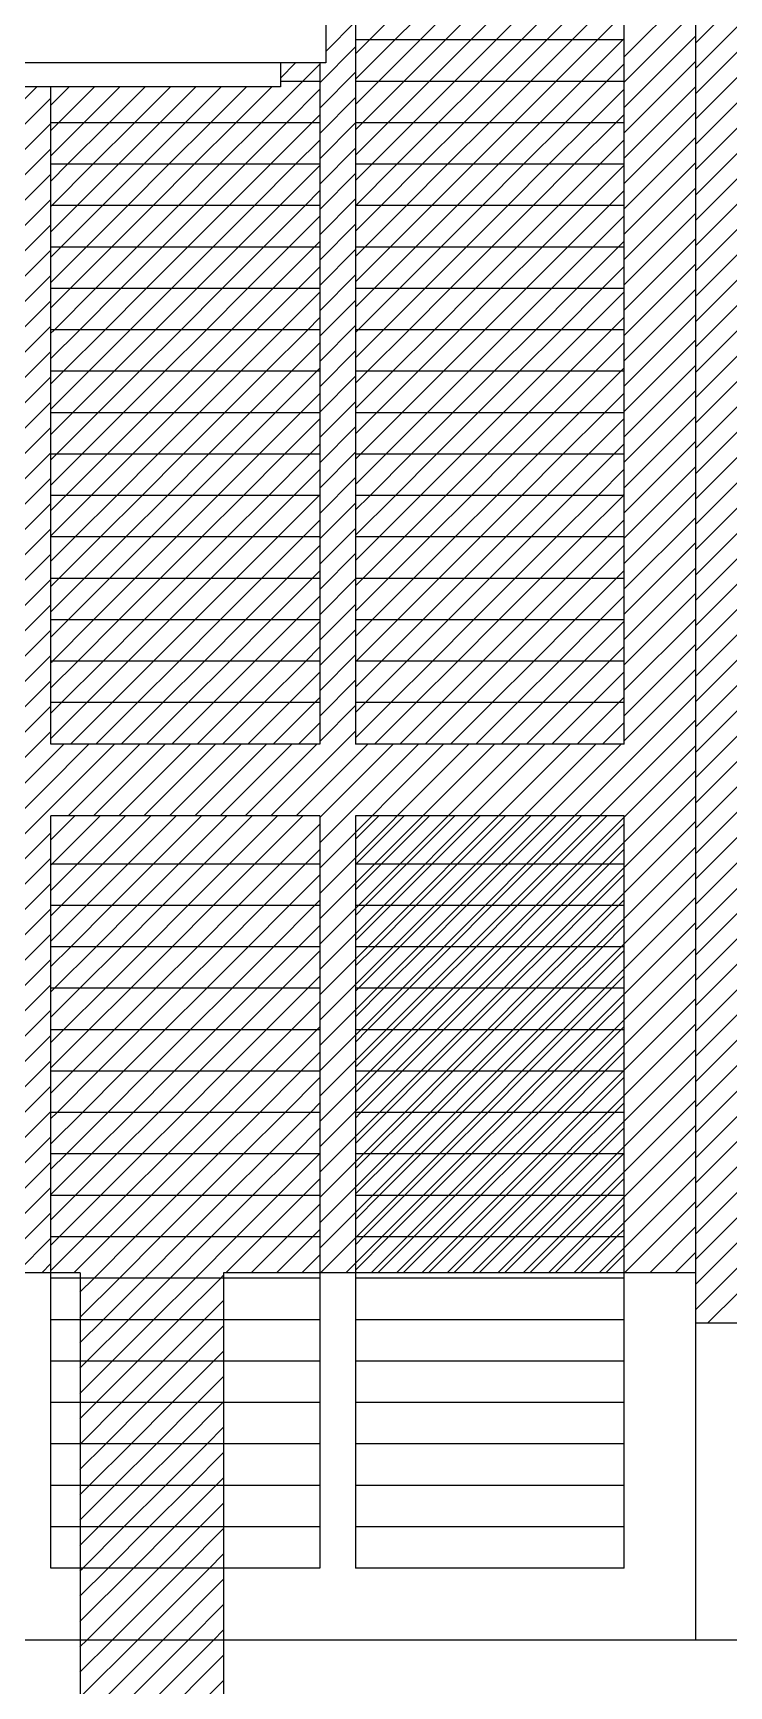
# Model space of a CAD drawing. Extents: x -7 to 226, y -20 to 32.
# Drawn here: x 165.626 to 166.112, y 8.083 to 9.236 of the extents above; entities that cross this region are included whole.
import ezdxf

# ---------------------------------------------------------------- set-up
doc = ezdxf.new("R2010")
doc.units = 0
doc.header["$LTSCALE"] = 20
doc.layers.get('0').update_dxf_attribs({"linetype": 'CONTINUOUS'})
for name, color, linetype in [('DIM', 244, 'CONTINUOUS'), ('MADEIRAME', 244, 'CONTINUOUS'), ('PAREDE', 250, 'CONTINUOUS'), ('TELHADO', 1, 'CONTINUOUS'), ('VISTAP', 244, 'CONTINUOUS')]:
    doc.layers.add(name, color=color, linetype=linetype)

# ---------------------------------------------------------------- blocks, each defined once
blk = doc.blocks.new('*X105')
at = {"color": 0, "linetype": 'CONTINUOUS'}
for p, q in [((7.6212, -77.9387), (7.6712, -77.8887)), ((7.6212, -77.9564), (7.6712, -77.9064)), ((7.4129, -77.9349), (7.4337, -77.9141)), ((7.4087, -77.9568), (7.4337, -77.9318)), ((7.6212, -77.9741), (7.6712, -77.9241)), ((7.6212, -77.9918), (7.6712, -77.9418)), ((7.4087, -77.9745), (7.4337, -77.9495)), ((7.1712, -77.9998), (7.2114, -77.9596)), ((7.1712, -78.0175), (7.2212, -77.9675)), ((7.4087, -77.9921), (7.4337, -77.9671)), ((7.6212, -78.0094), (7.6712, -77.9594)), ((7.6212, -78.0271), (7.6712, -77.9771)), ((7.1712, -78.0352), (7.2212, -77.9852)), ((7.4087, -78.0098), (7.4337, -77.9848)), ((7.1712, -78.0529), (7.2212, -78.0029)), ((7.4087, -78.0275), (7.4337, -78.0025)), ((7.6212, -78.0448), (7.6712, -77.9948)), ((7.6212, -78.0625), (7.6712, -78.0125)), ((7.1712, -78.0705), (7.2212, -78.0205)), ((7.4087, -78.0452), (7.4337, -78.0202)), ((7.1712, -78.0882), (7.2212, -78.0382)), ((7.4087, -78.0628), (7.4337, -78.0378)), ((7.6212, -78.0802), (7.6712, -78.0302)), ((7.6212, -78.0978), (7.6712, -78.0478)), ((7.1712, -78.1059), (7.2212, -78.0559)), ((7.4087, -78.0805), (7.4337, -78.0555)), ((7.1712, -78.1236), (7.2212, -78.0736)), ((7.4087, -78.0982), (7.4337, -78.0732)), ((7.6212, -78.1155), (7.6712, -78.0655)), ((7.6212, -78.1332), (7.6712, -78.0832)), ((7.1712, -78.1412), (7.2212, -78.0912)), ((7.4087, -78.1159), (7.4337, -78.0909)), ((7.6212, -78.1509), (7.6712, -78.1009)), ((7.1712, -78.1589), (7.2212, -78.1089)), ((7.4087, -78.1336), (7.4337, -78.1086)), ((7.6212, -78.1685), (7.6712, -78.1185)), ((7.1712, -78.1766), (7.2212, -78.1266)), ((7.4087, -78.1512), (7.4337, -78.1262)), ((7.6212, -78.1862), (7.6712, -78.1362)), ((7.1712, -78.1943), (7.2212, -78.1443)), ((7.4087, -78.1689), (7.4337, -78.1439)), ((7.6212, -78.2039), (7.6712, -78.1539)), ((7.1712, -78.212), (7.2212, -78.162)), ((7.4087, -78.1866), (7.4337, -78.1616)), ((7.6212, -78.2216), (7.6712, -78.1716)), ((7.1712, -78.2296), (7.2212, -78.1796)), ((7.4087, -78.2043), (7.4337, -78.1793)), ((7.1712, -78.2473), (7.2212, -78.1973)), ((7.4087, -78.2219), (7.4337, -78.1969)), ((7.6212, -78.2393), (7.6712, -78.1893)), ((7.6212, -78.2569), (7.6712, -78.2069)), ((7.1712, -78.265), (7.2212, -78.215)), ((7.4087, -78.2396), (7.4337, -78.2146)), ((7.1712, -78.2827), (7.2212, -78.2327)), ((7.4087, -78.2573), (7.4337, -78.2323)), ((7.6212, -78.2746), (7.6712, -78.2246)), ((7.6212, -78.2923), (7.6712, -78.2423)), ((7.1712, -78.3003), (7.2212, -78.2503)), ((7.4087, -78.275), (7.4337, -78.25)), ((7.1712, -78.318), (7.2212, -78.268)), ((7.4087, -78.2927), (7.4337, -78.2677)), ((7.6212, -78.31), (7.6712, -78.26)), ((7.6212, -78.3276), (7.6712, -78.2776)), ((7.1712, -78.3357), (7.2212, -78.2857)), ((7.4087, -78.3103), (7.4337, -78.2853)), ((7.1712, -78.3534), (7.2212, -78.3034)), ((7.4087, -78.328), (7.4337, -78.303)), ((7.6212, -78.3453), (7.6712, -78.2953)), ((7.6212, -78.363), (7.6712, -78.313)), ((7.1712, -78.3711), (7.2212, -78.3211)), ((7.4087, -78.3457), (7.4337, -78.3207)), ((7.1712, -78.3887), (7.2212, -78.3387)), ((7.4087, -78.3634), (7.4337, -78.3384)), ((7.6212, -78.3807), (7.6712, -78.3307)), ((7.6212, -78.3984), (7.6712, -78.3484)), ((7.1712, -78.4064), (7.2212, -78.3564)), ((7.4087, -78.381), (7.4337, -78.356)), ((7.6212, -78.416), (7.6712, -78.366)), ((7.1712, -78.4241), (7.2212, -78.3741)), ((7.4087, -78.3987), (7.4337, -78.3737)), ((7.4087, -78.6462), (7.6712, -78.3837)), ((7.1712, -78.4418), (7.2212, -78.3918)), ((7.4087, -78.4164), (7.4337, -78.3914)), ((7.4087, -78.6639), (7.6712, -78.4014)), ((7.1712, -78.4594), (7.2212, -78.4094)), ((7.1712, -78.4771), (7.2301, -78.4182)), ((7.1712, -78.4948), (7.2477, -78.4182)), ((7.1712, -78.5125), (7.2654, -78.4182)), ((7.2331, -78.4682), (7.2831, -78.4182)), ((7.2508, -78.4682), (7.3008, -78.4182)), ((7.2685, -78.4682), (7.3185, -78.4182)), ((7.2861, -78.4682), (7.3361, -78.4182)), ((7.3038, -78.4682), (7.3538, -78.4182)), ((7.3215, -78.4682), (7.3715, -78.4182)), ((7.3392, -78.4682), (7.3892, -78.4182)), ((7.3568, -78.4682), (7.4068, -78.4182)), ((7.3745, -78.4682), (7.4337, -78.4091)), ((7.3922, -78.4682), (7.4422, -78.4182)), ((7.4087, -78.4694), (7.4599, -78.4182)), ((7.4087, -78.4871), (7.4776, -78.4182)), ((7.4087, -78.5048), (7.4952, -78.4182)), ((7.4087, -78.5225), (7.5129, -78.4182)), ((7.4087, -78.5401), (7.5306, -78.4182)), ((7.4087, -78.5578), (7.5483, -78.4182)), ((7.4087, -78.5755), (7.5659, -78.4182)), ((7.4087, -78.5932), (7.5836, -78.4182)), ((7.4087, -78.6109), (7.6013, -78.4182)), ((7.4087, -78.6285), (7.619, -78.4182)), ((7.4087, -78.6816), (7.6712, -78.4191)), ((7.4087, -78.6992), (7.6712, -78.4367)), ((7.4087, -78.7169), (7.6712, -78.4544)), ((7.4087, -78.7346), (7.6712, -78.4721)), ((7.1712, -78.5302), (7.2212, -78.4802)), ((7.1712, -78.5478), (7.2212, -78.4978)), ((7.4087, -78.7523), (7.6712, -78.4898)), ((7.4087, -78.77), (7.6712, -78.5075)), ((7.1712, -78.5655), (7.2212, -78.5155)), ((7.1712, -78.5832), (7.2212, -78.5332)), ((7.4092, -78.7871), (7.6712, -78.5251)), ((7.4269, -78.7871), (7.6712, -78.5428)), ((7.1712, -78.6009), (7.2212, -78.5509)), ((7.1712, -78.6185), (7.2212, -78.5685)), ((7.4446, -78.7871), (7.6712, -78.5605)), ((7.4623, -78.7871), (7.6712, -78.5782)), ((7.1712, -78.6362), (7.2212, -78.5862)), ((7.1712, -78.6539), (7.2212, -78.6039)), ((7.4799, -78.7871), (7.6712, -78.5958)), ((7.4976, -78.7871), (7.6712, -78.6135)), ((7.1712, -78.6716), (7.2212, -78.6216)), ((7.5153, -78.7871), (7.6712, -78.6312)), ((7.1712, -78.6893), (7.2212, -78.6393)), ((7.533, -78.7871), (7.6712, -78.6489)), ((7.1712, -78.7069), (7.2212, -78.6569)), ((7.5506, -78.7871), (7.6712, -78.6666)), ((7.1712, -78.7246), (7.2212, -78.6746)), ((7.5683, -78.7871), (7.6712, -78.6842)), ((7.1712, -78.7423), (7.2212, -78.6923)), ((7.586, -78.7871), (7.6712, -78.7019)), ((7.1712, -78.76), (7.2212, -78.71)), ((7.1712, -78.7776), (7.2212, -78.7276)), ((7.6037, -78.7871), (7.6712, -78.7196)), ((7.6214, -78.7871), (7.6712, -78.7373)), ((7.1794, -78.7871), (7.2212, -78.7453)), ((7.1971, -78.7871), (7.2212, -78.763)), ((7.639, -78.7871), (7.6712, -78.7549)), ((7.6567, -78.7871), (7.6712, -78.7726)), ((7.2148, -78.7871), (7.2212, -78.7807))]:
    blk.add_line(p, q, dxfattribs=at)
blk = doc.blocks.new('*X86')
at = {"color": 0, "linetype": 'CONTINUOUS'}
for p, q in [((5.2721, -55.5568), (5.3058, -55.5231)), ((5.2898, -55.5568), (5.3235, -55.5231)), ((5.3074, -55.5568), (5.3411, -55.5231)), ((5.3251, -55.5568), (5.3588, -55.5231)), ((5.3428, -55.5568), (5.3765, -55.5231)), ((5.3605, -55.5568), (5.3942, -55.5231)), ((5.3781, -55.5568), (5.4118, -55.5231)), ((5.3958, -55.5568), (5.4295, -55.5231)), ((5.4135, -55.5568), (5.4472, -55.5231)), ((5.4312, -55.5568), (5.4499, -55.538)), ((5.4999, -55.5587), (5.5299, -55.5287)), ((5.4999, -55.5764), (5.5299, -55.5464)), ((5.2624, -55.5841), (5.2898, -55.5568)), ((5.2624, -55.5664), (5.2721, -55.5568)), ((5.2785, -55.5857), (5.3074, -55.5568)), ((5.2962, -55.5857), (5.3251, -55.5568)), ((5.3139, -55.5857), (5.3428, -55.5568)), ((5.3316, -55.5857), (5.3605, -55.5568)), ((5.3492, -55.5857), (5.3781, -55.5568)), ((5.3669, -55.5857), (5.3958, -55.5568)), ((5.3846, -55.5857), (5.4135, -55.5568)), ((5.4023, -55.5857), (5.4312, -55.5568)), ((5.42, -55.5857), (5.4489, -55.5568)), ((5.4489, -55.5568), (5.4499, -55.5557)), ((5.2102, -55.5833), (5.2207, -55.5728)), ((5.2255, -55.5857), (5.2374, -55.5738)), ((5.4376, -55.5857), (5.4499, -55.5734)), ((5.4999, -55.5941), (5.5299, -55.5641)), ((5.1966, -55.6146), (5.2255, -55.5857)), ((5.2624, -55.6018), (5.2785, -55.5857)), ((5.2673, -55.6146), (5.2962, -55.5857)), ((5.285, -55.6146), (5.3139, -55.5857)), ((5.3027, -55.6146), (5.3316, -55.5857)), ((5.3203, -55.6146), (5.3492, -55.5857)), ((5.338, -55.6146), (5.3669, -55.5857)), ((5.3557, -55.6146), (5.3846, -55.5857)), ((5.3734, -55.6146), (5.4023, -55.5857)), ((5.3911, -55.6146), (5.42, -55.5857)), ((5.4087, -55.6146), (5.4376, -55.5857)), ((5.4999, -55.6118), (5.5299, -55.5818)), ((5.0499, -55.6022), (5.0626, -55.5895)), ((5.0552, -55.6146), (5.0803, -55.5895)), ((5.0729, -55.6146), (5.098, -55.5895)), ((5.0905, -55.6146), (5.1156, -55.5895)), ((5.1082, -55.6146), (5.1333, -55.5895)), ((5.1259, -55.6146), (5.151, -55.5895)), ((5.1436, -55.6146), (5.1687, -55.5895)), ((5.1612, -55.6146), (5.1864, -55.5895)), ((5.1789, -55.6146), (5.204, -55.5895)), ((5.2143, -55.6146), (5.2374, -55.5914)), ((5.4264, -55.6146), (5.4499, -55.5911)), ((5.4441, -55.6146), (5.4499, -55.6087)), ((5.4999, -55.6295), (5.5299, -55.5995)), ((5.0499, -55.6375), (5.0729, -55.6146)), ((5.0499, -55.6198), (5.0552, -55.6146)), ((5.0616, -55.6435), (5.0905, -55.6146)), ((5.0793, -55.6435), (5.1082, -55.6146)), ((5.097, -55.6435), (5.1259, -55.6146)), ((5.1147, -55.6435), (5.1436, -55.6146)), ((5.1323, -55.6435), (5.1612, -55.6146)), ((5.15, -55.6435), (5.1789, -55.6146)), ((5.1677, -55.6435), (5.1966, -55.6146)), ((5.1854, -55.6435), (5.2143, -55.6146)), ((5.2031, -55.6435), (5.232, -55.6146)), ((5.232, -55.6146), (5.2374, -55.6091)), ((5.2624, -55.6371), (5.285, -55.6146)), ((5.2624, -55.6195), (5.2673, -55.6146)), ((5.2738, -55.6435), (5.3027, -55.6146)), ((5.2914, -55.6435), (5.3203, -55.6146)), ((5.3091, -55.6435), (5.338, -55.6146)), ((5.3268, -55.6435), (5.3557, -55.6146)), ((5.3445, -55.6435), (5.3734, -55.6146)), ((5.3622, -55.6435), (5.3911, -55.6146)), ((5.3798, -55.6435), (5.4087, -55.6146)), ((5.3975, -55.6435), (5.4264, -55.6146)), ((5.4152, -55.6435), (5.4441, -55.6146)), ((5.4999, -55.6471), (5.5299, -55.6171)), ((5.2207, -55.6435), (5.2374, -55.6268)), ((5.4329, -55.6435), (5.4499, -55.6264)), ((5.4999, -55.6648), (5.5299, -55.6348)), ((5.0499, -55.6552), (5.0616, -55.6435)), ((5.0504, -55.6724), (5.0793, -55.6435)), ((5.0681, -55.6724), (5.097, -55.6435)), ((5.0858, -55.6724), (5.1147, -55.6435)), ((5.1034, -55.6724), (5.1323, -55.6435)), ((5.1211, -55.6724), (5.15, -55.6435)), ((5.1388, -55.6724), (5.1677, -55.6435)), ((5.1565, -55.6724), (5.1854, -55.6435)), ((5.1742, -55.6724), (5.2031, -55.6435)), ((5.1918, -55.6724), (5.2207, -55.6435)), ((5.2095, -55.6724), (5.2374, -55.6445)), ((5.2624, -55.6548), (5.2738, -55.6435)), ((5.2625, -55.6724), (5.2914, -55.6435)), ((5.2802, -55.6724), (5.3091, -55.6435)), ((5.2979, -55.6724), (5.3268, -55.6435)), ((5.3156, -55.6724), (5.3445, -55.6435)), ((5.3333, -55.6724), (5.3622, -55.6435)), ((5.3509, -55.6724), (5.3798, -55.6435)), ((5.3686, -55.6724), (5.3975, -55.6435)), ((5.3863, -55.6724), (5.4152, -55.6435)), ((5.404, -55.6724), (5.4329, -55.6435)), ((5.4216, -55.6724), (5.4499, -55.6441)), ((5.4999, -55.6825), (5.5299, -55.6525)), ((5.2272, -55.6724), (5.2374, -55.6621)), ((5.4393, -55.6724), (5.4499, -55.6618)), ((5.0499, -55.6905), (5.0681, -55.6724)), ((5.0499, -55.6729), (5.0504, -55.6724)), ((5.0569, -55.7013), (5.0858, -55.6724)), ((5.0745, -55.7013), (5.1034, -55.6724)), ((5.0922, -55.7013), (5.1211, -55.6724)), ((5.1099, -55.7013), (5.1388, -55.6724)), ((5.1276, -55.7013), (5.1565, -55.6724)), ((5.1453, -55.7013), (5.1742, -55.6724)), ((5.1629, -55.7013), (5.1918, -55.6724)), ((5.1806, -55.7013), (5.2095, -55.6724)), ((5.1983, -55.7013), (5.2272, -55.6724)), ((5.2624, -55.6902), (5.2802, -55.6724)), ((5.2624, -55.6725), (5.2625, -55.6724)), ((5.269, -55.7013), (5.2979, -55.6724)), ((5.2867, -55.7013), (5.3156, -55.6724)), ((5.3044, -55.7013), (5.3333, -55.6724)), ((5.322, -55.7013), (5.3509, -55.6724)), ((5.3397, -55.7013), (5.3686, -55.6724)), ((5.3574, -55.7013), (5.3863, -55.6724)), ((5.3751, -55.7013), (5.404, -55.6724)), ((5.3927, -55.7013), (5.4216, -55.6724)), ((5.4104, -55.7013), (5.4393, -55.6724)), ((5.4999, -55.7002), (5.5299, -55.6702)), ((5.216, -55.7013), (5.2374, -55.6798)), ((5.4281, -55.7013), (5.4499, -55.6795)), ((5.4999, -55.7178), (5.5299, -55.6878)), ((5.2336, -55.7013), (5.2374, -55.6975)), ((5.4458, -55.7013), (5.4499, -55.6971)), ((5.0499, -55.7259), (5.0745, -55.7013)), ((5.0499, -55.7082), (5.0569, -55.7013)), ((5.0633, -55.7302), (5.0922, -55.7013)), ((5.081, -55.7302), (5.1099, -55.7013)), ((5.0987, -55.7302), (5.1276, -55.7013)), ((5.1164, -55.7302), (5.1453, -55.7013)), ((5.134, -55.7302), (5.1629, -55.7013)), ((5.1517, -55.7302), (5.1806, -55.7013)), ((5.1694, -55.7302), (5.1983, -55.7013)), ((5.1871, -55.7302), (5.216, -55.7013)), ((5.2047, -55.7302), (5.2336, -55.7013)), ((5.2624, -55.7255), (5.2867, -55.7013)), ((5.2624, -55.7079), (5.269, -55.7013)), ((5.2755, -55.7302), (5.3044, -55.7013)), ((5.2931, -55.7302), (5.322, -55.7013)), ((5.3108, -55.7302), (5.3397, -55.7013)), ((5.3285, -55.7302), (5.3574, -55.7013)), ((5.3462, -55.7302), (5.3751, -55.7013)), ((5.3638, -55.7302), (5.3927, -55.7013)), ((5.3815, -55.7302), (5.4104, -55.7013)), ((5.3992, -55.7302), (5.4281, -55.7013)), ((5.4169, -55.7302), (5.4458, -55.7013)), ((5.4999, -55.7355), (5.5299, -55.7055)), ((5.2224, -55.7302), (5.2374, -55.7152)), ((5.4346, -55.7302), (5.4499, -55.7148)), ((5.4999, -55.7532), (5.5299, -55.7232)), ((5.0499, -55.7436), (5.0633, -55.7302)), ((5.0521, -55.7591), (5.081, -55.7302)), ((5.0698, -55.7591), (5.0987, -55.7302)), ((5.0875, -55.7591), (5.1164, -55.7302)), ((5.1051, -55.7591), (5.134, -55.7302)), ((5.1228, -55.7591), (5.1517, -55.7302)), ((5.1405, -55.7591), (5.1694, -55.7302)), ((5.1582, -55.7591), (5.1871, -55.7302)), ((5.1758, -55.7591), (5.2047, -55.7302)), ((5.1935, -55.7591), (5.2224, -55.7302)), ((5.2112, -55.7591), (5.2374, -55.7329)), ((5.2624, -55.7432), (5.2755, -55.7302)), ((5.2642, -55.7591), (5.2931, -55.7302)), ((5.2819, -55.7591), (5.3108, -55.7302)), ((5.2996, -55.7591), (5.3285, -55.7302)), ((5.3173, -55.7591), (5.3462, -55.7302)), ((5.3349, -55.7591), (5.3638, -55.7302)), ((5.3526, -55.7591), (5.3815, -55.7302)), ((5.3703, -55.7591), (5.3992, -55.7302)), ((5.388, -55.7591), (5.4169, -55.7302)), ((5.4057, -55.7591), (5.4346, -55.7302)), ((5.4233, -55.7591), (5.4499, -55.7325)), ((5.4999, -55.7709), (5.5299, -55.7409)), ((5.2289, -55.7591), (5.2374, -55.7505)), ((5.441, -55.7591), (5.4499, -55.7502)), ((5.4999, -55.7885), (5.5299, -55.7585)), ((5.0499, -55.7789), (5.0698, -55.7591)), ((5.0499, -55.7613), (5.0521, -55.7591)), ((5.0586, -55.788), (5.0875, -55.7591)), ((5.0762, -55.788), (5.1051, -55.7591)), ((5.0939, -55.788), (5.1228, -55.7591)), ((5.1116, -55.788), (5.1405, -55.7591)), ((5.1293, -55.788), (5.1582, -55.7591)), ((5.1469, -55.788), (5.1758, -55.7591)), ((5.1646, -55.788), (5.1935, -55.7591)), ((5.1823, -55.788), (5.2112, -55.7591)), ((5.2, -55.788), (5.2289, -55.7591)), ((5.2177, -55.788), (5.2374, -55.7682)), ((5.2624, -55.7786), (5.2819, -55.7591)), ((5.2624, -55.7609), (5.2642, -55.7591)), ((5.2707, -55.788), (5.2996, -55.7591)), ((5.2884, -55.788), (5.3173, -55.7591)), ((5.306, -55.788), (5.3349, -55.7591)), ((5.3237, -55.788), (5.3526, -55.7591)), ((5.3414, -55.788), (5.3703, -55.7591)), ((5.3591, -55.788), (5.388, -55.7591)), ((5.3768, -55.788), (5.4057, -55.7591)), ((5.3944, -55.788), (5.4233, -55.7591)), ((5.4121, -55.788), (5.441, -55.7591)), ((5.4298, -55.788), (5.4499, -55.7678)), ((5.4999, -55.8062), (5.5299, -55.7762)), ((5.0499, -55.8143), (5.0762, -55.788)), ((5.0499, -55.7966), (5.0586, -55.788)), ((5.065, -55.8169), (5.0939, -55.788)), ((5.0827, -55.8169), (5.1116, -55.788)), ((5.1004, -55.8169), (5.1293, -55.788)), ((5.118, -55.8169), (5.1469, -55.788)), ((5.1357, -55.8169), (5.1646, -55.788)), ((5.1534, -55.8169), (5.1823, -55.788)), ((5.1711, -55.8169), (5.2, -55.788)), ((5.1888, -55.8169), (5.2177, -55.788)), ((5.2064, -55.8169), (5.2353, -55.788)), ((5.2353, -55.788), (5.2374, -55.7859)), ((5.2624, -55.8139), (5.2884, -55.788)), ((5.2624, -55.7962), (5.2707, -55.788)), ((5.2771, -55.8169), (5.306, -55.788)), ((5.2948, -55.8169), (5.3237, -55.788)), ((5.3125, -55.8169), (5.3414, -55.788)), ((5.3302, -55.8169), (5.3591, -55.788)), ((5.3479, -55.8169), (5.3768, -55.788)), ((5.3655, -55.8169), (5.3944, -55.788)), ((5.3832, -55.8169), (5.4121, -55.788)), ((5.4009, -55.8169), (5.4298, -55.788)), ((5.4186, -55.8169), (5.4475, -55.788)), ((5.4475, -55.788), (5.4499, -55.7855)), ((5.2241, -55.8169), (5.2374, -55.8036)), ((5.4362, -55.8169), (5.4499, -55.8032)), ((5.4999, -55.8239), (5.5299, -55.7939)), ((5.4999, -55.8416), (5.5299, -55.8116)), ((5.0499, -55.832), (5.065, -55.8169)), ((5.0538, -55.8458), (5.0827, -55.8169)), ((5.0715, -55.8458), (5.1004, -55.8169)), ((5.0891, -55.8458), (5.118, -55.8169)), ((5.1068, -55.8458), (5.1357, -55.8169)), ((5.1245, -55.8458), (5.1534, -55.8169)), ((5.1422, -55.8458), (5.1711, -55.8169)), ((5.1599, -55.8458), (5.1888, -55.8169)), ((5.1775, -55.8458), (5.2064, -55.8169)), ((5.1952, -55.8458), (5.2241, -55.8169)), ((5.2129, -55.8458), (5.2374, -55.8212)), ((5.2624, -55.8316), (5.2771, -55.8169)), ((5.2659, -55.8458), (5.2948, -55.8169)), ((5.2836, -55.8458), (5.3125, -55.8169)), ((5.3013, -55.8458), (5.3302, -55.8169)), ((5.319, -55.8458), (5.3479, -55.8169)), ((5.3366, -55.8458), (5.3655, -55.8169)), ((5.3543, -55.8458), (5.3832, -55.8169)), ((5.372, -55.8458), (5.4009, -55.8169)), ((5.3897, -55.8458), (5.4186, -55.8169)), ((5.4073, -55.8458), (5.4362, -55.8169)), ((5.425, -55.8458), (5.4499, -55.8209)), ((5.2306, -55.8458), (5.2374, -55.8389)), ((5.4427, -55.8458), (5.4499, -55.8385)), ((5.4999, -55.8593), (5.5299, -55.8293)), ((5.0499, -55.8673), (5.0715, -55.8458)), ((5.0499, -55.8496), (5.0538, -55.8458)), ((5.0602, -55.8747), (5.0891, -55.8458)), ((5.0779, -55.8747), (5.1068, -55.8458)), ((5.0956, -55.8747), (5.1245, -55.8458)), ((5.1133, -55.8747), (5.1422, -55.8458)), ((5.131, -55.8747), (5.1599, -55.8458)), ((5.1486, -55.8747), (5.1775, -55.8458)), ((5.1663, -55.8747), (5.1952, -55.8458)), ((5.184, -55.8747), (5.2129, -55.8458)), ((5.2017, -55.8747), (5.2306, -55.8458)), ((5.2624, -55.867), (5.2836, -55.8458)), ((5.2624, -55.8493), (5.2659, -55.8458)), ((5.2724, -55.8747), (5.3013, -55.8458)), ((5.2901, -55.8747), (5.319, -55.8458)), ((5.3077, -55.8747), (5.3366, -55.8458)), ((5.3254, -55.8747), (5.3543, -55.8458)), ((5.3431, -55.8747), (5.372, -55.8458)), ((5.3608, -55.8747), (5.3897, -55.8458)), ((5.3784, -55.8747), (5.4073, -55.8458)), ((5.3961, -55.8747), (5.425, -55.8458)), ((5.4138, -55.8747), (5.4427, -55.8458)), ((5.4999, -55.8769), (5.5299, -55.8469)), ((5.2193, -55.8747), (5.2374, -55.8566)), ((5.4315, -55.8747), (5.4499, -55.8562)), ((5.4492, -55.8747), (5.4499, -55.8739)), ((5.4999, -55.8946), (5.5299, -55.8646)), ((5.0499, -55.9027), (5.0779, -55.8747)), ((5.0499, -55.885), (5.0602, -55.8747)), ((5.0667, -55.9036), (5.0956, -55.8747)), ((5.0844, -55.9036), (5.1133, -55.8747)), ((5.1021, -55.9036), (5.131, -55.8747)), ((5.1197, -55.9036), (5.1486, -55.8747)), ((5.1374, -55.9036), (5.1663, -55.8747)), ((5.1551, -55.9036), (5.184, -55.8747)), ((5.1728, -55.9036), (5.2017, -55.8747)), ((5.1904, -55.9036), (5.2193, -55.8747)), ((5.2081, -55.9036), (5.237, -55.8747)), ((5.237, -55.8747), (5.2374, -55.8743)), ((5.2624, -55.9023), (5.2901, -55.8747)), ((5.2624, -55.8846), (5.2724, -55.8747)), ((5.2788, -55.9036), (5.3077, -55.8747)), ((5.2965, -55.9036), (5.3254, -55.8747)), ((5.3142, -55.9036), (5.3431, -55.8747)), ((5.3319, -55.9036), (5.3608, -55.8747)), ((5.3495, -55.9036), (5.3784, -55.8747)), ((5.3672, -55.9036), (5.3961, -55.8747)), ((5.3849, -55.9036), (5.4138, -55.8747)), ((5.4026, -55.9036), (5.4315, -55.8747)), ((5.4203, -55.9036), (5.4492, -55.8747)), ((5.4999, -55.9123), (5.5299, -55.8823)), ((5.2258, -55.9036), (5.2374, -55.892)), ((5.4379, -55.9036), (5.4499, -55.8916)), ((5.0499, -55.9204), (5.0667, -55.9036)), ((5.0555, -55.9325), (5.0844, -55.9036)), ((5.0732, -55.9325), (5.1021, -55.9036)), ((5.0908, -55.9325), (5.1197, -55.9036)), ((5.1085, -55.9325), (5.1374, -55.9036)), ((5.1262, -55.9325), (5.1551, -55.9036)), ((5.1439, -55.9325), (5.1728, -55.9036)), ((5.1615, -55.9325), (5.1904, -55.9036)), ((5.1792, -55.9325), (5.2081, -55.9036)), ((5.1969, -55.9325), (5.2258, -55.9036)), ((5.2624, -55.92), (5.2788, -55.9036)), ((5.2676, -55.9325), (5.2965, -55.9036)), ((5.2853, -55.9325), (5.3142, -55.9036)), ((5.303, -55.9325), (5.3319, -55.9036)), ((5.3206, -55.9325), (5.3495, -55.9036)), ((5.3383, -55.9325), (5.3672, -55.9036)), ((5.356, -55.9325), (5.3849, -55.9036)), ((5.3737, -55.9325), (5.4026, -55.9036)), ((5.3914, -55.9325), (5.4203, -55.9036)), ((5.409, -55.9325), (5.4379, -55.9036)), ((5.4999, -55.93), (5.5299, -55.9)), ((5.2146, -55.9325), (5.2374, -55.9096)), ((5.4267, -55.9325), (5.4499, -55.9093)), ((5.4999, -55.9476), (5.5299, -55.9176)), ((5.2323, -55.9325), (5.2374, -55.9273)), ((5.4444, -55.9325), (5.4499, -55.9269)), ((5.0499, -55.9557), (5.0732, -55.9325)), ((5.0499, -55.938), (5.0555, -55.9325)), ((5.0619, -55.9614), (5.0908, -55.9325)), ((5.0796, -55.9614), (5.1085, -55.9325)), ((5.0973, -55.9614), (5.1262, -55.9325)), ((5.115, -55.9614), (5.1439, -55.9325)), ((5.1326, -55.9614), (5.1615, -55.9325)), ((5.1503, -55.9614), (5.1792, -55.9325)), ((5.168, -55.9614), (5.1969, -55.9325)), ((5.1857, -55.9614), (5.2146, -55.9325)), ((5.2034, -55.9614), (5.2323, -55.9325)), ((5.2624, -55.9553), (5.2853, -55.9325)), ((5.2624, -55.9377), (5.2676, -55.9325)), ((5.2741, -55.9614), (5.303, -55.9325)), ((5.2917, -55.9614), (5.3206, -55.9325)), ((5.3094, -55.9614), (5.3383, -55.9325)), ((5.3271, -55.9614), (5.356, -55.9325)), ((5.3448, -55.9614), (5.3737, -55.9325)), ((5.3625, -55.9614), (5.3914, -55.9325)), ((5.3801, -55.9614), (5.409, -55.9325)), ((5.3978, -55.9614), (5.4267, -55.9325)), ((5.4155, -55.9614), (5.4444, -55.9325)), ((5.4999, -55.9653), (5.5299, -55.9353)), ((5.221, -55.9614), (5.2374, -55.945)), ((5.4332, -55.9614), (5.4499, -55.9446)), ((5.4999, -55.983), (5.5299, -55.953)), ((5.0499, -55.9734), (5.0619, -55.9614)), ((5.0507, -55.9903), (5.0796, -55.9614)), ((5.0684, -55.9903), (5.0973, -55.9614)), ((5.0861, -55.9903), (5.115, -55.9614)), ((5.1037, -55.9903), (5.1326, -55.9614)), ((5.1214, -55.9903), (5.1503, -55.9614)), ((5.1391, -55.9903), (5.168, -55.9614)), ((5.1568, -55.9903), (5.1857, -55.9614)), ((5.1745, -55.9903), (5.2034, -55.9614)), ((5.1921, -55.9903), (5.221, -55.9614)), ((5.2098, -55.9903), (5.2374, -55.9627)), ((5.2624, -55.973), (5.2741, -55.9614)), ((5.2628, -55.9903), (5.2917, -55.9614)), ((5.2805, -55.9903), (5.3094, -55.9614)), ((5.2982, -55.9903), (5.3271, -55.9614)), ((5.3159, -55.9903), (5.3448, -55.9614)), ((5.3336, -55.9903), (5.3625, -55.9614)), ((5.3512, -55.9903), (5.3801, -55.9614)), ((5.3689, -55.9903), (5.3978, -55.9614)), ((5.3866, -55.9903), (5.4155, -55.9614)), ((5.4043, -55.9903), (5.4332, -55.9614)), ((5.4219, -55.9903), (5.4499, -55.9623)), ((5.4999, -56.0007), (5.5299, -55.9707)), ((5.2275, -55.9903), (5.2374, -55.9803)), ((5.4396, -55.9903), (5.4499, -55.98)), ((5.4999, -56.0184), (5.5299, -55.9884)), ((5.0499, -56.0087), (5.0684, -55.9903)), ((5.0499, -55.9911), (5.0507, -55.9903)), ((5.0572, -56.0192), (5.0861, -55.9903)), ((5.0748, -56.0192), (5.1037, -55.9903)), ((5.0925, -56.0192), (5.1214, -55.9903)), ((5.1102, -56.0192), (5.1391, -55.9903)), ((5.1279, -56.0192), (5.1568, -55.9903)), ((5.1456, -56.0192), (5.1745, -55.9903)), ((5.1632, -56.0192), (5.1921, -55.9903)), ((5.1809, -56.0192), (5.2098, -55.9903)), ((5.1986, -56.0192), (5.2275, -55.9903)), ((5.2163, -56.0192), (5.2374, -55.998)), ((5.2624, -56.0084), (5.2805, -55.9903)), ((5.2624, -55.9907), (5.2628, -55.9903)), ((5.2693, -56.0192), (5.2982, -55.9903)), ((5.287, -56.0192), (5.3159, -55.9903)), ((5.3047, -56.0192), (5.3336, -55.9903)), ((5.3223, -56.0192), (5.3512, -55.9903)), ((5.34, -56.0192), (5.3689, -55.9903)), ((5.3577, -56.0192), (5.3866, -55.9903)), ((5.3754, -56.0192), (5.4043, -55.9903)), ((5.393, -56.0192), (5.4219, -55.9903)), ((5.4107, -56.0192), (5.4396, -55.9903)), ((5.4284, -56.0192), (5.4499, -55.9976)), ((5.4999, -56.036), (5.5299, -56.006)), ((5.0499, -56.0441), (5.0748, -56.0192)), ((5.0499, -56.0264), (5.0572, -56.0192)), ((5.0636, -56.0481), (5.0925, -56.0192)), ((5.0813, -56.0481), (5.1102, -56.0192)), ((5.099, -56.0481), (5.1279, -56.0192)), ((5.1167, -56.0481), (5.1456, -56.0192)), ((5.1343, -56.0481), (5.1632, -56.0192)), ((5.152, -56.0481), (5.1809, -56.0192)), ((5.1697, -56.0481), (5.1986, -56.0192)), ((5.1874, -56.0481), (5.2163, -56.0192)), ((5.205, -56.0481), (5.2339, -56.0192)), ((5.2339, -56.0192), (5.2374, -56.0157)), ((5.2624, -56.0437), (5.287, -56.0192)), ((5.2624, -56.026), (5.2693, -56.0192)), ((5.2758, -56.0481), (5.3047, -56.0192)), ((5.2934, -56.0481), (5.3223, -56.0192)), ((5.3111, -56.0481), (5.34, -56.0192)), ((5.3288, -56.0481), (5.3577, -56.0192)), ((5.3465, -56.0481), (5.3754, -56.0192)), ((5.3641, -56.0481), (5.393, -56.0192)), ((5.3818, -56.0481), (5.4107, -56.0192)), ((5.3995, -56.0481), (5.4284, -56.0192)), ((5.4172, -56.0481), (5.4461, -56.0192)), ((5.4461, -56.0192), (5.4499, -56.0153)), ((5.4999, -56.0537), (5.5299, -56.0237)), ((5.2227, -56.0481), (5.2374, -56.0334)), ((5.4348, -56.0481), (5.4499, -56.033)), ((5.4999, -56.0714), (5.5299, -56.0414)), ((5.4999, -56.0891), (5.5299, -56.0591)), ((5.4999, -56.1067), (5.5299, -56.0767)), ((5.0499, -56.1148), (5.0667, -56.0981)), ((5.0506, -56.1318), (5.0843, -56.0981)), ((5.0683, -56.1318), (5.102, -56.0981)), ((5.086, -56.1318), (5.1197, -56.0981)), ((5.1037, -56.1318), (5.1374, -56.0981)), ((5.1213, -56.1318), (5.155, -56.0981)), ((5.139, -56.1318), (5.1727, -56.0981)), ((5.1567, -56.1318), (5.1904, -56.0981)), ((5.1744, -56.1318), (5.2081, -56.0981)), ((5.1921, -56.1318), (5.2258, -56.0981)), ((5.2097, -56.1318), (5.2374, -56.1041)), ((5.2624, -56.1144), (5.2788, -56.0981)), ((5.2628, -56.1318), (5.2965, -56.0981)), ((5.2804, -56.1318), (5.3141, -56.0981)), ((5.2981, -56.1318), (5.3318, -56.0981)), ((5.3158, -56.1318), (5.3495, -56.0981)), ((5.3335, -56.1318), (5.3672, -56.0981)), ((5.3511, -56.1318), (5.3848, -56.0981)), ((5.3688, -56.1318), (5.4025, -56.0981)), ((5.3865, -56.1318), (5.4202, -56.0981)), ((5.4042, -56.1318), (5.4379, -56.0981)), ((5.4219, -56.1318), (5.4499, -56.1037)), ((5.4999, -56.1244), (5.5299, -56.0944)), ((5.4999, -56.1421), (5.5299, -56.1121)), ((5.2274, -56.1318), (5.2374, -56.1218)), ((5.4395, -56.1318), (5.4499, -56.1214)), ((5.0499, -56.1502), (5.0683, -56.1318)), ((5.0499, -56.1325), (5.0506, -56.1318)), ((5.0571, -56.1607), (5.086, -56.1318)), ((5.0748, -56.1607), (5.1037, -56.1318)), ((5.0924, -56.1607), (5.1213, -56.1318)), ((5.1101, -56.1607), (5.139, -56.1318)), ((5.1278, -56.1607), (5.1567, -56.1318)), ((5.1455, -56.1607), (5.1744, -56.1318)), ((5.1632, -56.1607), (5.1921, -56.1318)), ((5.1808, -56.1607), (5.2097, -56.1318)), ((5.1985, -56.1607), (5.2274, -56.1318)), ((5.2624, -56.1321), (5.2628, -56.1318)), ((5.2624, -56.1498), (5.2804, -56.1318)), ((5.2692, -56.1607), (5.2981, -56.1318)), ((5.2869, -56.1607), (5.3158, -56.1318)), ((5.3046, -56.1607), (5.3335, -56.1318)), ((5.3222, -56.1607), (5.3511, -56.1318)), ((5.3399, -56.1607), (5.3688, -56.1318)), ((5.3576, -56.1607), (5.3865, -56.1318)), ((5.3753, -56.1607), (5.4042, -56.1318)), ((5.393, -56.1607), (5.4219, -56.1318)), ((5.4106, -56.1607), (5.4395, -56.1318)), ((5.4283, -56.1607), (5.4499, -56.1391)), ((5.4999, -56.1598), (5.5299, -56.1298)), ((5.2162, -56.1607), (5.2374, -56.1394)), ((5.4999, -56.1775), (5.5299, -56.1475)), ((5.0499, -56.1855), (5.0748, -56.1607)), ((5.0499, -56.1678), (5.0571, -56.1607)), ((5.0635, -56.1896), (5.0924, -56.1607)), ((5.0812, -56.1896), (5.1101, -56.1607)), ((5.0989, -56.1896), (5.1278, -56.1607)), ((5.1166, -56.1896), (5.1455, -56.1607)), ((5.1343, -56.1896), (5.1632, -56.1607)), ((5.1519, -56.1896), (5.1808, -56.1607)), ((5.1696, -56.1896), (5.1985, -56.1607)), ((5.1873, -56.1896), (5.2162, -56.1607)), ((5.205, -56.1896), (5.2339, -56.1607)), ((5.2339, -56.1607), (5.2374, -56.1571)), ((5.2624, -56.1675), (5.2692, -56.1607)), ((5.2624, -56.1851), (5.2869, -56.1607)), ((5.2757, -56.1896), (5.3046, -56.1607)), ((5.2933, -56.1896), (5.3222, -56.1607)), ((5.311, -56.1896), (5.3399, -56.1607)), ((5.3287, -56.1896), (5.3576, -56.1607)), ((5.3464, -56.1896), (5.3753, -56.1607)), ((5.3641, -56.1896), (5.393, -56.1607)), ((5.3817, -56.1896), (5.4106, -56.1607)), ((5.3994, -56.1896), (5.4283, -56.1607)), ((5.4171, -56.1896), (5.446, -56.1607)), ((5.446, -56.1607), (5.4499, -56.1567)), ((5.4999, -56.1951), (5.5299, -56.1651)), ((5.2226, -56.1896), (5.2374, -56.1748)), ((5.4348, -56.1896), (5.4499, -56.1744)), ((5.4999, -56.2128), (5.5299, -56.1828)), ((5.0499, -56.2032), (5.0635, -56.1896)), ((5.0523, -56.2185), (5.0812, -56.1896)), ((5.07, -56.2185), (5.0989, -56.1896)), ((5.0877, -56.2185), (5.1166, -56.1896)), ((5.1054, -56.2185), (5.1343, -56.1896)), ((5.123, -56.2185), (5.1519, -56.1896)), ((5.1407, -56.2185), (5.1696, -56.1896)), ((5.1584, -56.2185), (5.1873, -56.1896)), ((5.1761, -56.2185), (5.205, -56.1896)), ((5.1937, -56.2185), (5.2226, -56.1896)), ((5.2114, -56.2185), (5.2374, -56.1925)), ((5.2624, -56.2028), (5.2757, -56.1896)), ((5.2644, -56.2185), (5.2933, -56.1896)), ((5.2821, -56.2185), (5.311, -56.1896)), ((5.2998, -56.2185), (5.3287, -56.1896)), ((5.3175, -56.2185), (5.3464, -56.1896)), ((5.3352, -56.2185), (5.3641, -56.1896)), ((5.3528, -56.2185), (5.3817, -56.1896)), ((5.3705, -56.2185), (5.3994, -56.1896)), ((5.3882, -56.2185), (5.4171, -56.1896)), ((5.4059, -56.2185), (5.4348, -56.1896)), ((5.4235, -56.2185), (5.4499, -56.1921)), ((5.4999, -56.2305), (5.5299, -56.2005)), ((5.0499, -56.2385), (5.07, -56.2185)), ((5.0499, -56.2209), (5.0523, -56.2185)), ((5.0588, -56.2474), (5.0877, -56.2185)), ((5.0765, -56.2474), (5.1054, -56.2185)), ((5.0941, -56.2474), (5.123, -56.2185)), ((5.1118, -56.2474), (5.1407, -56.2185)), ((5.1295, -56.2474), (5.1584, -56.2185)), ((5.1472, -56.2474), (5.1761, -56.2185)), ((5.1648, -56.2474), (5.1937, -56.2185)), ((5.1825, -56.2474), (5.2114, -56.2185)), ((5.2002, -56.2474), (5.2291, -56.2185)), ((5.2291, -56.2185), (5.2374, -56.2101)), ((5.2624, -56.2205), (5.2644, -56.2185)), ((5.2624, -56.2382), (5.2821, -56.2185)), ((5.2709, -56.2474), (5.2998, -56.2185)), ((5.2886, -56.2474), (5.3175, -56.2185)), ((5.3063, -56.2474), (5.3352, -56.2185)), ((5.3239, -56.2474), (5.3528, -56.2185)), ((5.3416, -56.2474), (5.3705, -56.2185)), ((5.3593, -56.2474), (5.3882, -56.2185)), ((5.377, -56.2474), (5.4059, -56.2185)), ((5.3946, -56.2474), (5.4235, -56.2185)), ((5.4123, -56.2474), (5.4412, -56.2185)), ((5.4412, -56.2185), (5.4499, -56.2098)), ((5.4999, -56.2482), (5.5299, -56.2182)), ((5.2179, -56.2474), (5.2374, -56.2278)), ((5.43, -56.2474), (5.4499, -56.2275)), ((5.4999, -56.2658), (5.5299, -56.2358)), ((5.0499, -56.2739), (5.0765, -56.2474)), ((5.0499, -56.2562), (5.0588, -56.2474)), ((5.0652, -56.2763), (5.0941, -56.2474)), ((5.0829, -56.2763), (5.1118, -56.2474)), ((5.1006, -56.2763), (5.1295, -56.2474)), ((5.1183, -56.2763), (5.1472, -56.2474)), ((5.1359, -56.2763), (5.1648, -56.2474)), ((5.1536, -56.2763), (5.1825, -56.2474)), ((5.1713, -56.2763), (5.2002, -56.2474)), ((5.189, -56.2763), (5.2179, -56.2474)), ((5.2066, -56.2763), (5.2355, -56.2474)), ((5.2355, -56.2474), (5.2374, -56.2455)), ((5.2624, -56.2559), (5.2709, -56.2474)), ((5.2624, -56.2735), (5.2886, -56.2474)), ((5.2774, -56.2763), (5.3063, -56.2474)), ((5.295, -56.2763), (5.3239, -56.2474)), ((5.3127, -56.2763), (5.3416, -56.2474)), ((5.3304, -56.2763), (5.3593, -56.2474)), ((5.3481, -56.2763), (5.377, -56.2474)), ((5.3657, -56.2763), (5.3946, -56.2474)), ((5.3834, -56.2763), (5.4123, -56.2474)), ((5.4011, -56.2763), (5.43, -56.2474)), ((5.4188, -56.2763), (5.4477, -56.2474)), ((5.4477, -56.2474), (5.4499, -56.2451)), ((5.4999, -56.2835), (5.5299, -56.2535)), ((5.2243, -56.2763), (5.2374, -56.2632)), ((5.4365, -56.2763), (5.4499, -56.2628)), ((5.0499, -56.2916), (5.0652, -56.2763)), ((5.054, -56.3052), (5.0829, -56.2763)), ((5.0717, -56.3052), (5.1006, -56.2763)), ((5.0894, -56.3052), (5.1183, -56.2763)), ((5.107, -56.3052), (5.1359, -56.2763)), ((5.1247, -56.3052), (5.1536, -56.2763)), ((5.1424, -56.3052), (5.1713, -56.2763)), ((5.1601, -56.3052), (5.189, -56.2763)), ((5.1777, -56.3052), (5.2066, -56.2763)), ((5.1954, -56.3052), (5.2243, -56.2763)), ((5.2624, -56.2912), (5.2774, -56.2763)), ((5.2661, -56.3052), (5.295, -56.2763)), ((5.2838, -56.3052), (5.3127, -56.2763)), ((5.3015, -56.3052), (5.3304, -56.2763)), ((5.3192, -56.3052), (5.3481, -56.2763)), ((5.3368, -56.3052), (5.3657, -56.2763)), ((5.3545, -56.3052), (5.3834, -56.2763)), ((5.3722, -56.3052), (5.4011, -56.2763)), ((5.3899, -56.3052), (5.4188, -56.2763)), ((5.4076, -56.3052), (5.4365, -56.2763)), ((5.4999, -56.3012), (5.5299, -56.2712)), ((5.2131, -56.3052), (5.2374, -56.2809)), ((5.4252, -56.3052), (5.4499, -56.2805)), ((5.4999, -56.3189), (5.5299, -56.2889)), ((5.2308, -56.3052), (5.2374, -56.2985)), ((5.4429, -56.3052), (5.4499, -56.2982)), ((5.0499, -56.3093), (5.054, -56.3052)), ((5.0499, -56.3269), (5.0717, -56.3052)), ((5.0605, -56.3341), (5.0894, -56.3052)), ((5.0781, -56.3341), (5.107, -56.3052)), ((5.0958, -56.3341), (5.1247, -56.3052)), ((5.1135, -56.3341), (5.1424, -56.3052)), ((5.1312, -56.3341), (5.1601, -56.3052)), ((5.1488, -56.3341), (5.1777, -56.3052)), ((5.1665, -56.3341), (5.1954, -56.3052)), ((5.1842, -56.3341), (5.2131, -56.3052)), ((5.2019, -56.3341), (5.2308, -56.3052)), ((5.2624, -56.3089), (5.2661, -56.3052)), ((5.2624, -56.3266), (5.2838, -56.3052)), ((5.2726, -56.3341), (5.3015, -56.3052)), ((5.2903, -56.3341), (5.3192, -56.3052)), ((5.3079, -56.3341), (5.3368, -56.3052)), ((5.3256, -56.3341), (5.3545, -56.3052)), ((5.3433, -56.3341), (5.3722, -56.3052)), ((5.361, -56.3341), (5.3899, -56.3052)), ((5.3787, -56.3341), (5.4076, -56.3052)), ((5.3963, -56.3341), (5.4252, -56.3052)), ((5.414, -56.3341), (5.4429, -56.3052)), ((5.4999, -56.3366), (5.5299, -56.3066)), ((5.2196, -56.3341), (5.2374, -56.3162)), ((5.4317, -56.3341), (5.4499, -56.3158)), ((5.0499, -56.3446), (5.0605, -56.3341)), ((5.0499, -56.3623), (5.0781, -56.3341)), ((5.0669, -56.363), (5.0958, -56.3341)), ((5.0846, -56.363), (5.1135, -56.3341)), ((5.1023, -56.363), (5.1312, -56.3341)), ((5.1199, -56.363), (5.1488, -56.3341)), ((5.1376, -56.363), (5.1665, -56.3341)), ((5.1553, -56.363), (5.1842, -56.3341)), ((5.173, -56.363), (5.2019, -56.3341)), ((5.1907, -56.363), (5.2196, -56.3341)), ((5.2083, -56.363), (5.2372, -56.3341)), ((5.2372, -56.3341), (5.2374, -56.3339)), ((5.2624, -56.3442), (5.2726, -56.3341)), ((5.2624, -56.3619), (5.2903, -56.3341)), ((5.279, -56.363), (5.3079, -56.3341)), ((5.2967, -56.363), (5.3256, -56.3341)), ((5.3144, -56.363), (5.3433, -56.3341)), ((5.3321, -56.363), (5.361, -56.3341)), ((5.3498, -56.363), (5.3787, -56.3341)), ((5.3674, -56.363), (5.3963, -56.3341)), ((5.3851, -56.363), (5.414, -56.3341)), ((5.4028, -56.363), (5.4317, -56.3341)), ((5.4205, -56.363), (5.4494, -56.3341)), ((5.4494, -56.3341), (5.4499, -56.3335)), ((5.4999, -56.3542), (5.5299, -56.3242)), ((5.4999, -56.3719), (5.5299, -56.3419)), ((5.226, -56.363), (5.2374, -56.3516)), ((5.4381, -56.363), (5.4499, -56.3512)), ((5.0499, -56.38), (5.0669, -56.363)), ((5.0557, -56.3919), (5.0846, -56.363)), ((5.0734, -56.3919), (5.1023, -56.363)), ((5.091, -56.3919), (5.1199, -56.363)), ((5.1087, -56.3919), (5.1376, -56.363)), ((5.1264, -56.3919), (5.1553, -56.363)), ((5.1441, -56.3919), (5.173, -56.363)), ((5.1618, -56.3919), (5.1907, -56.363)), ((5.1794, -56.3919), (5.2083, -56.363)), ((5.1971, -56.3919), (5.226, -56.363)), ((5.2148, -56.3919), (5.2374, -56.3692)), ((5.2624, -56.3796), (5.279, -56.363)), ((5.2678, -56.3919), (5.2967, -56.363)), ((5.2855, -56.3919), (5.3144, -56.363)), ((5.3032, -56.3919), (5.3321, -56.363)), ((5.3209, -56.3919), (5.3498, -56.363)), ((5.3385, -56.3919), (5.3674, -56.363)), ((5.3562, -56.3919), (5.3851, -56.363)), ((5.3739, -56.3919), (5.4028, -56.363)), ((5.3916, -56.3919), (5.4205, -56.363)), ((5.4092, -56.3919), (5.4381, -56.363)), ((5.4269, -56.3919), (5.4499, -56.3689)), ((5.4999, -56.3896), (5.5299, -56.3596)), ((5.4999, -56.4073), (5.5299, -56.3773)), ((5.0499, -56.3976), (5.0557, -56.3919)), ((5.0499, -56.4153), (5.0734, -56.3919)), ((5.066, -56.4169), (5.091, -56.3919)), ((5.0798, -56.4208), (5.1087, -56.3919)), ((5.0975, -56.4208), (5.1264, -56.3919)), ((5.1152, -56.4208), (5.1441, -56.3919)), ((5.1329, -56.4208), (5.1618, -56.3919)), ((5.1505, -56.4208), (5.1794, -56.3919)), ((5.1721, -56.4169), (5.1971, -56.3919)), ((5.1897, -56.4169), (5.2148, -56.3919)), ((5.2074, -56.4169), (5.2325, -56.3919)), ((5.2325, -56.3919), (5.2374, -56.3869)), ((5.2624, -56.3973), (5.2678, -56.3919)), ((5.2624, -56.415), (5.2855, -56.3919)), ((5.2781, -56.4169), (5.3032, -56.3919)), ((5.2958, -56.4169), (5.3209, -56.3919)), ((5.3135, -56.4169), (5.3385, -56.3919)), ((5.3312, -56.4169), (5.3562, -56.3919)), ((5.3488, -56.4169), (5.3739, -56.3919)), ((5.3665, -56.4169), (5.3916, -56.3919)), ((5.3842, -56.4169), (5.4092, -56.3919)), ((5.4019, -56.4169), (5.4269, -56.3919)), ((5.4196, -56.4169), (5.4446, -56.3919)), ((5.4446, -56.3919), (5.4499, -56.3866)), ((5.4372, -56.4169), (5.4499, -56.4042)), ((5.4999, -56.4249), (5.5299, -56.3949)), ((5.2251, -56.4169), (5.2374, -56.4046)), ((5.4999, -56.4426), (5.5299, -56.4126)), ((5.1682, -56.4208), (5.1702, -56.4188)), ((5.5082, -56.4521), (5.5299, -56.4303))]:
    blk.add_line(p, q, dxfattribs=at)
blk = doc.blocks.new('*X93')
at = {"color": 0, "linetype": 'CONTINUOUS'}
for p, q in [((5.0702, -56.448), (5.0975, -56.4208)), ((5.0702, -56.4304), (5.0798, -56.4208)), ((5.0863, -56.4497), (5.1152, -56.4208)), ((5.104, -56.4497), (5.1329, -56.4208)), ((5.1216, -56.4497), (5.1505, -56.4208)), ((5.1393, -56.4497), (5.1682, -56.4208)), ((5.157, -56.4497), (5.1702, -56.4364)), ((5.0702, -56.4657), (5.0863, -56.4497)), ((5.0751, -56.4786), (5.104, -56.4497)), ((5.0927, -56.4786), (5.1216, -56.4497)), ((5.1104, -56.4786), (5.1393, -56.4497)), ((5.1281, -56.4786), (5.157, -56.4497)), ((5.1458, -56.4786), (5.1702, -56.4541)), ((5.1634, -56.4786), (5.1702, -56.4718)), ((5.0702, -56.5011), (5.0927, -56.4786)), ((5.0702, -56.4834), (5.0751, -56.4786)), ((5.0815, -56.5075), (5.1104, -56.4786)), ((5.0992, -56.5075), (5.1281, -56.4786)), ((5.1169, -56.5075), (5.1458, -56.4786)), ((5.1345, -56.5075), (5.1634, -56.4786)), ((5.1522, -56.5075), (5.1702, -56.4895)), ((5.0702, -56.5188), (5.0815, -56.5075)), ((5.0703, -56.5364), (5.0992, -56.5075)), ((5.088, -56.5364), (5.1169, -56.5075)), ((5.1056, -56.5364), (5.1345, -56.5075)), ((5.1233, -56.5364), (5.1522, -56.5075)), ((5.141, -56.5364), (5.1699, -56.5075)), ((5.1699, -56.5075), (5.1702, -56.5071)), ((5.1587, -56.5364), (5.1702, -56.5248)), ((5.0702, -56.5541), (5.088, -56.5364)), ((5.0702, -56.5364), (5.0703, -56.5364)), ((5.0767, -56.5653), (5.1056, -56.5364)), ((5.0944, -56.5653), (5.1233, -56.5364)), ((5.1121, -56.5653), (5.141, -56.5364)), ((5.1298, -56.5653), (5.1587, -56.5364)), ((5.1475, -56.5653), (5.1702, -56.5425)), ((5.0702, -56.5895), (5.0944, -56.5653)), ((5.0702, -56.5718), (5.0767, -56.5653)), ((5.0832, -56.5942), (5.1121, -56.5653)), ((5.1009, -56.5942), (5.1298, -56.5653)), ((5.1186, -56.5942), (5.1475, -56.5653)), ((5.1362, -56.5942), (5.1651, -56.5653)), ((5.1651, -56.5653), (5.1702, -56.5602)), ((5.1539, -56.5942), (5.1702, -56.5779)), ((5.0702, -56.6071), (5.0832, -56.5942)), ((5.072, -56.6231), (5.1009, -56.5942)), ((5.0897, -56.6231), (5.1186, -56.5942)), ((5.1073, -56.6231), (5.1362, -56.5942)), ((5.125, -56.6231), (5.1539, -56.5942)), ((5.1427, -56.6231), (5.1702, -56.5955)), ((5.1604, -56.6231), (5.1702, -56.6132)), ((5.0702, -56.7486), (5.1457, -56.6731)), ((5.0702, -56.7309), (5.128, -56.6731)), ((5.0702, -56.7132), (5.1104, -56.6731)), ((5.0702, -56.6955), (5.0927, -56.6731)), ((5.0702, -56.6779), (5.075, -56.6731)), ((5.0774, -56.7591), (5.1634, -56.6731)), ((5.095, -56.7591), (5.1702, -56.6839)), ((5.1127, -56.7591), (5.1702, -56.7016)), ((5.1304, -56.7591), (5.1702, -56.7193)), ((5.1481, -56.7591), (5.1702, -56.737)), ((5.0702, -56.8546), (5.1657, -56.7591)), ((5.0702, -56.837), (5.1481, -56.7591)), ((5.0702, -56.8193), (5.1304, -56.7591)), ((5.0702, -56.8016), (5.1127, -56.7591)), ((5.0702, -56.7839), (5.095, -56.7591)), ((5.0702, -56.7662), (5.0774, -56.7591)), ((5.1657, -56.7591), (5.1702, -56.7546)), ((5.0834, -56.8591), (5.1702, -56.7723)), ((5.1011, -56.8591), (5.1702, -56.79)), ((5.1188, -56.8591), (5.1702, -56.8077)), ((5.1364, -56.8591), (5.1702, -56.8253)), ((5.1541, -56.8591), (5.1702, -56.843)), ((5.0702, -56.9253), (5.1364, -56.8591)), ((5.0702, -56.9077), (5.1188, -56.8591)), ((5.0702, -56.89), (5.1011, -56.8591)), ((5.0702, -56.8723), (5.0834, -56.8591)), ((5.0702, -56.943), (5.1541, -56.8591)), ((5.0718, -56.9591), (5.1702, -56.8607)), ((5.0895, -56.9591), (5.1702, -56.8784)), ((5.1072, -56.9591), (5.1702, -56.8961)), ((5.1248, -56.9591), (5.1702, -56.9137)), ((5.1425, -56.9591), (5.1702, -56.9314)), ((5.1602, -56.9591), (5.1702, -56.9491)), ((5.0702, -56.9607), (5.0718, -56.9591)), ((5.0702, -56.9784), (5.0895, -56.9591)), ((5.0702, -56.9961), (5.1072, -56.9591)), ((5.0702, -57.0137), (5.1248, -56.9591)), ((5.0702, -57.0314), (5.1425, -56.9591)), ((5.0702, -57.0491), (5.1602, -56.9591)), ((5.0779, -57.0591), (5.1702, -56.9668)), ((5.0956, -57.0591), (5.1702, -56.9844)), ((5.1132, -57.0591), (5.1702, -57.0021)), ((5.1309, -57.0591), (5.1702, -57.0198)), ((5.1486, -57.0591), (5.1702, -57.0375)), ((5.0702, -57.0668), (5.0779, -57.0591)), ((5.0702, -57.0844), (5.0956, -57.0591)), ((5.0702, -57.1021), (5.1132, -57.0591)), ((5.0702, -57.1198), (5.1309, -57.0591)), ((5.0702, -57.1375), (5.1486, -57.0591)), ((5.0702, -57.1552), (5.1663, -57.0591)), ((5.1663, -57.0591), (5.1702, -57.0552)), ((5.0839, -57.1591), (5.1702, -57.0728)), ((5.1016, -57.1591), (5.1702, -57.0905)), ((5.1193, -57.1591), (5.1702, -57.1082)), ((5.137, -57.1591), (5.1702, -57.1259)), ((5.1546, -57.1591), (5.1702, -57.1435)), ((5.0702, -57.1728), (5.0839, -57.1591)), ((5.0702, -57.1905), (5.1016, -57.1591)), ((5.0702, -57.2082), (5.1193, -57.1591)), ((5.0702, -57.2259), (5.137, -57.1591)), ((5.0702, -57.2435), (5.1546, -57.1591)), ((5.0723, -57.2591), (5.1702, -57.1612)), ((5.09, -57.2591), (5.1702, -57.1789)), ((5.1077, -57.2591), (5.1702, -57.1966)), ((5.1254, -57.2591), (5.1702, -57.2143)), ((5.143, -57.2591), (5.1702, -57.2319)), ((5.1607, -57.2591), (5.1702, -57.2496)), ((5.0702, -57.2612), (5.0723, -57.2591)), ((5.0702, -57.2789), (5.09, -57.2591)), ((5.0702, -57.2966), (5.1077, -57.2591)), ((5.0702, -57.3143), (5.1254, -57.2591)), ((5.0702, -57.3319), (5.143, -57.2591)), ((5.0702, -57.3496), (5.1607, -57.2591)), ((5.0784, -57.3591), (5.1702, -57.2673)), ((5.0961, -57.3591), (5.1702, -57.285)), ((5.1137, -57.3591), (5.1702, -57.3026)), ((5.1314, -57.3591), (5.1702, -57.3203)), ((5.1491, -57.3591), (5.1702, -57.338)), ((5.1668, -57.3591), (5.1702, -57.3557))]:
    blk.add_line(p, q, dxfattribs=at)
blk = doc.blocks.new('*X87')
at = {"color": 0, "linetype": 'CONTINUOUS'}
for p, q in [((5.0702, -56.6602), (5.1073, -56.6231)), ((5.0702, -56.6425), (5.0897, -56.6231)), ((5.0702, -56.6248), (5.072, -56.6231)), ((5.075, -56.6731), (5.125, -56.6231)), ((5.0927, -56.6731), (5.1427, -56.6231)), ((5.1104, -56.6731), (5.1604, -56.6231)), ((5.128, -56.6731), (5.1702, -56.6309)), ((5.1457, -56.6731), (5.1702, -56.6486)), ((5.1634, -56.6731), (5.1702, -56.6662))]:
    blk.add_line(p, q, dxfattribs=at)
blk = doc.blocks.new('A$C3')
at = {"layer": 'DIM', "color": 253, "linetype": 'CONTINUOUS'}
for p, q in [((7.3194, 2.8646), (6.9493, 2.8646)), ((7.7491, 2.8646), (7.4194, 2.8646)), ((8, 2.8295), (7.7491, 2.8295))]:
    blk.add_line(p, q, dxfattribs=at)
at = {"layer": 'MADEIRAME', "color": 244, "linetype": 'CONTINUOUS'}
for p, q in [((7.3017, 3.6921), (6.7477, 3.6921)), ((7.4593, 3.6921), (7.3267, 3.6921))]:
    blk.add_line(p, q, dxfattribs=at)
at = {"layer": 'PAREDE', "color": 244, "linetype": 'CONTINUOUS'}
blk.add_line((7.3267, 3.6921), (7.3018, 3.6921), dxfattribs=at)
at = {"layer": 'TELHADO', "color": 10, "linetype": 'CONTINUOUS'}
for p, q in [((7.4908, 4.4137), (7.4908, 3.7087)), ((7.4908, 3.7087), (0.5167, 3.7087))]:
    blk.add_line(p, q, dxfattribs=at)
at = {"layer": 'TELHADO', "color": 244, "linetype": 'CONTINUOUS'}
for p, q in [((7.5116, 3.7585), (7.5116, 3.2335)), ((7.4593, 3.7087), (7.4593, 3.6921)), ((7.4866, 3.7087), (7.4866, 3.2335)), ((7.4866, 3.1835), (7.4866, 2.6585)), ((7.5116, 3.1835), (7.5116, 2.6585))]:
    blk.add_line(p, q, dxfattribs=at)
at = {"layer": 'VISTAP', "color": 244, "linetype": 'CONTINUOUS'}
for p, q in [((7.7491, 2.6085), (7.7491, 3.8085)), ((7.6991, 3.2335), (7.6991, 3.7585)), ((7.6991, 3.7248), (7.5116, 3.7248)), ((7.2991, 3.2335), (7.2991, 3.6921)), ((7.4866, 3.6959), (7.4593, 3.6959)), ((7.6991, 3.6959), (7.5116, 3.6959)), ((7.4866, 3.667), (7.2991, 3.667)), ((7.6991, 3.667), (7.5116, 3.667)), ((7.4866, 3.6381), (7.2991, 3.6381)), ((7.6991, 3.6381), (7.5116, 3.6381)), ((7.4866, 3.6092), (7.2991, 3.6092)), ((7.6991, 3.6092), (7.5116, 3.6092)), ((7.4866, 3.5803), (7.2991, 3.5803)), ((7.6991, 3.5803), (7.5116, 3.5803)), ((7.4866, 3.5514), (7.2991, 3.5514)), ((7.6991, 3.5514), (7.5116, 3.5514)), ((7.4866, 3.5225), (7.2991, 3.5225)), ((7.6991, 3.5225), (7.5116, 3.5225)), ((7.4866, 3.4936), (7.2991, 3.4936)), ((7.6991, 3.4936), (7.5116, 3.4936)), ((7.4866, 3.4647), (7.2991, 3.4647)), ((7.6991, 3.4647), (7.5116, 3.4647)), ((7.4866, 3.4358), (7.2991, 3.4358)), ((7.6991, 3.4358), (7.5116, 3.4358)), ((7.4866, 3.4069), (7.2991, 3.4069)), ((7.6991, 3.4069), (7.5116, 3.4069)), ((7.4866, 3.378), (7.2991, 3.378)), ((7.6991, 3.378), (7.5116, 3.378)), ((7.4866, 3.3491), (7.2991, 3.3491)), ((7.6991, 3.3491), (7.5116, 3.3491)), ((7.4866, 3.3202), (7.2991, 3.3202)), ((7.6991, 3.3202), (7.5116, 3.3202)), ((7.4866, 3.2913), (7.2991, 3.2913)), ((7.6991, 3.2913), (7.5116, 3.2913)), ((7.4866, 3.2624), (7.2991, 3.2624)), ((7.6991, 3.2624), (7.5116, 3.2624)), ((7.4866, 3.2335), (7.2991, 3.2335)), ((7.6991, 3.2335), (7.5116, 3.2335)), ((7.2991, 2.6585), (7.2991, 3.1835)), ((7.4866, 3.1835), (7.2991, 3.1835)), ((7.6991, 3.1835), (7.5116, 3.1835)), ((7.6991, 2.6585), (7.6991, 3.1835)), ((7.4866, 3.1498), (7.2991, 3.1498)), ((7.6991, 3.1498), (7.5116, 3.1498)), ((7.4866, 3.1209), (7.2991, 3.1209)), ((7.6991, 3.1209), (7.5116, 3.1209)), ((7.4866, 3.092), (7.2991, 3.092)), ((7.6991, 3.092), (7.5116, 3.092)), ((7.4866, 3.0631), (7.2991, 3.0631)), ((7.6991, 3.0631), (7.5116, 3.0631)), ((7.4866, 3.0342), (7.2991, 3.0342)), ((7.6991, 3.0342), (7.5116, 3.0342)), ((7.4866, 3.0053), (7.2991, 3.0053)), ((7.6991, 3.0053), (7.5116, 3.0053)), ((7.4866, 2.9764), (7.2991, 2.9764)), ((7.6991, 2.9764), (7.5116, 2.9764)), ((7.4866, 2.9475), (7.2991, 2.9475)), ((7.6991, 2.9475), (7.5116, 2.9475)), ((7.4866, 2.9186), (7.2991, 2.9186)), ((7.6991, 2.9186), (7.5116, 2.9186)), ((7.4866, 2.8897), (7.2991, 2.8897)), ((7.6991, 2.8897), (7.5116, 2.8897)), ((7.4866, 2.8608), (7.2991, 2.8608)), ((7.6991, 2.8608), (7.5116, 2.8608)), ((7.4866, 2.8319), (7.2991, 2.8319)), ((7.6991, 2.8319), (7.5116, 2.8319)), ((7.4866, 2.803), (7.2991, 2.803)), ((7.6991, 2.803), (7.5116, 2.803)), ((7.4866, 2.7741), (7.2991, 2.7741)), ((7.6991, 2.7741), (7.5116, 2.7741)), ((7.4866, 2.7452), (7.2991, 2.7452)), ((7.6991, 2.7452), (7.5116, 2.7452)), ((7.4866, 2.7163), (7.2991, 2.7163)), ((7.6991, 2.7163), (7.5116, 2.7163)), ((7.4866, 2.6874), (7.2991, 2.6874)), ((7.6991, 2.6874), (7.5116, 2.6874)), ((7.4866, 2.6585), (7.2991, 2.6585)), ((7.6991, 2.6585), (7.5116, 2.6585)), ((7.2491, 2.6085), (9.2491, 2.6085))]:
    blk.add_line(p, q, dxfattribs=at)
at = {"layer": 'VISTAP', "color": 253, "linetype": 'CONTINUOUS'}
for p, q in [((7.3194, 2.8646), (7.3194, 1.4224)), ((7.4194, 2.8646), (7.4194, 1.4224))]:
    blk.add_line(p, q, dxfattribs=at)
at = {"layer": 'DIM', "color": 252, "linetype": 'CONTINUOUS'}
for name, p in [('*X105', (0.0779, 81.6517)), ('*X86', (2.2491, 59.2815)), ('*X93', (2.2491, 59.2815)), ('*X87', (2.2491, 59.2815))]:
    blk.add_blockref(name, p, dxfattribs=at)

msp = doc.modelspace()

# ---------------------------------------------------------------- block references
at = {"layer": 'MADEIRAME', "color": 30, "linetype": 'CONTINUOUS'}
msp.add_blockref('A$C3', (158.3395, 5.5068), dxfattribs=at)

doc.saveas('drawing.dxf')
